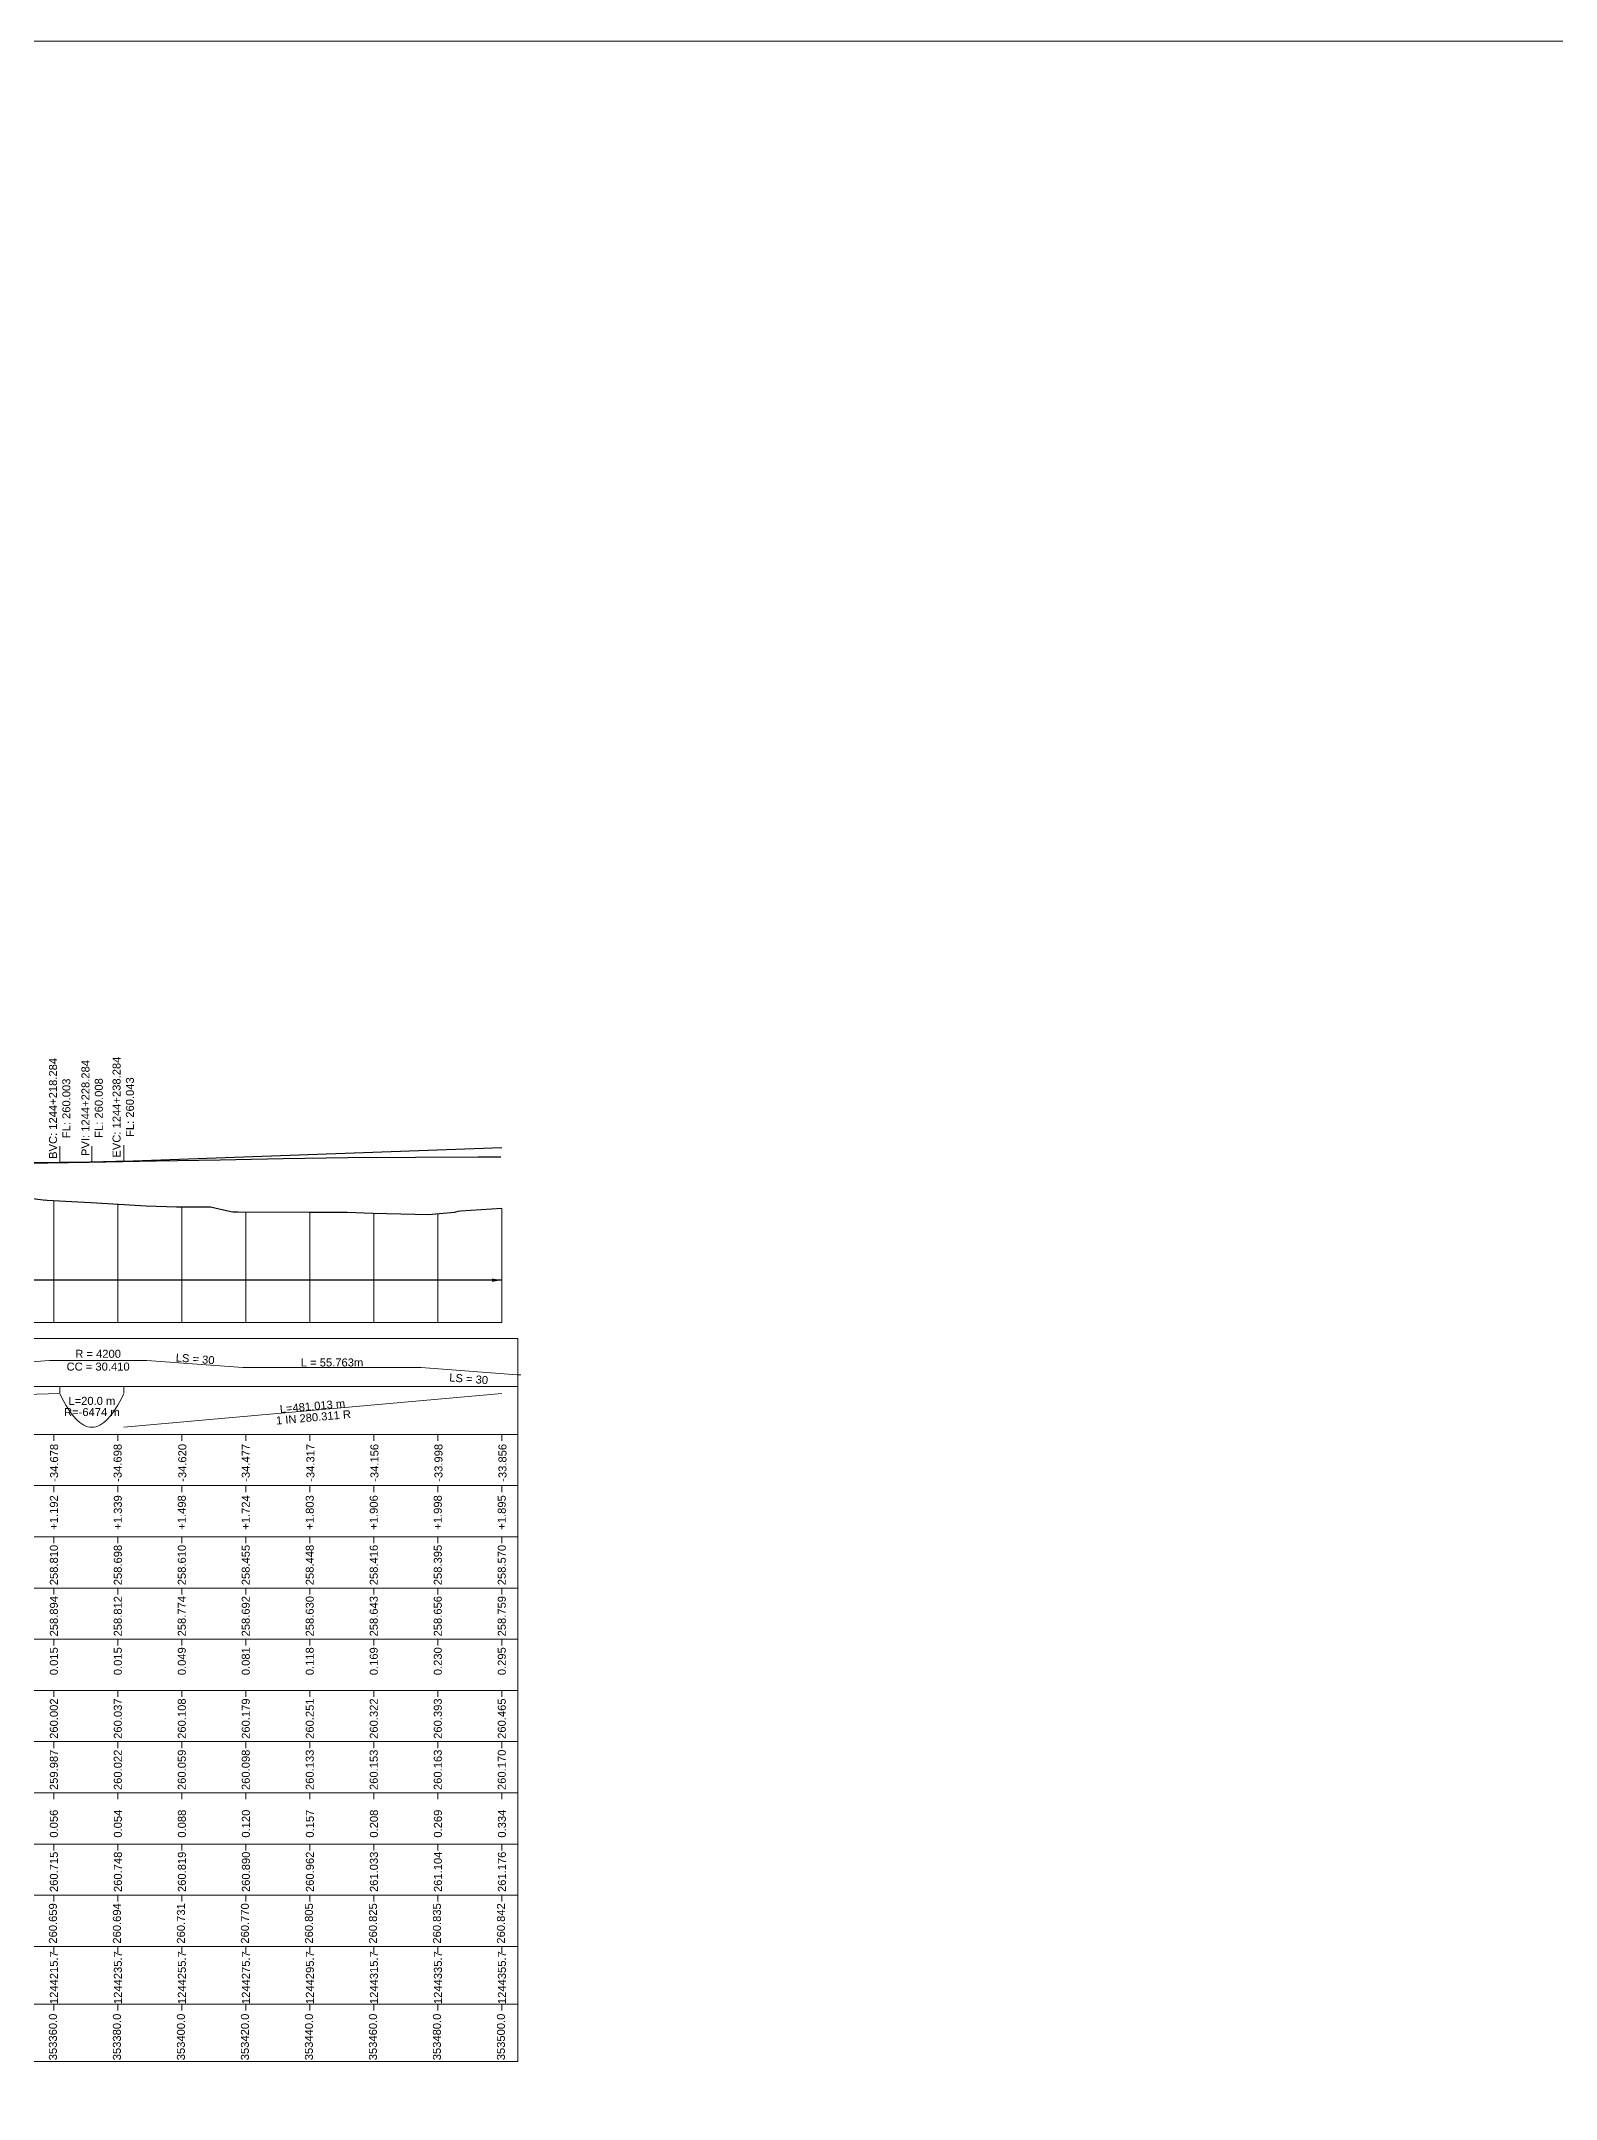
# Model space of a CAD drawing. Header units: metres. Extents: x 17822 to 25831, y -5762 to -4600.
# Drawn here: x 24356 to 24830, y -5243 to -4600 of the extents above; entities that cross this region are included whole.
import ezdxf
from ezdxf.enums import TextEntityAlignment as Align

# ---------------------------------------------------------------- set-up
doc = ezdxf.new("R2010")
doc.units = ezdxf.units.M
doc.header["$MEASUREMENT"] = 0
doc.layers.get('0').update_dxf_attribs({"lineweight": 0})
for name, color, linetype, lineweight in [('C-PROF-LABL-DG', 1, 'Continuous', 25), ('Horizontal Alignment', 7, 'Continuous', 0), ('LS BVC-PVI-EVC TEXT', 10, 'Continuous', 0), ('LS CUT FILL', 10, 'Continuous', 0), ('LS DATUM X', 7, 'Continuous', 0), ('LS EXG GL', 7, 'Continuous', 0), ('LS EXG IR CH', 7, 'Continuous', 0), ('LS EXG RL', 7, 'Continuous', 0), ('LS EXG. FL', 7, 'Continuous', 0), ('LS EXG. GL AT PRO. TOE', 7, 'Continuous', 0), ('LS FRAME', 7, 'Continuous', 0), ('LS PFL-EFL', 10, 'Continuous', 0), ('LS PRL-ERL', 10, 'Continuous', 0), ('LS PRO FL', 10, 'Continuous', 0), ('LS PRO. DFCC CH', 10, 'Continuous', 0), ('LS PRO. RL', 10, 'Continuous', 0), ('LS PROFILE EXG FL', 7, 'Continuous', 25), ('LS PROFILE EXG GL', 7, 'Continuous', 30), ('LS PROFILE PRO FL', 1, 'Continuous', 30), ('LS TICKS', 7, 'Continuous', 0), ('LS TRACK CENTER', 10, 'Continuous', 0), ('LS VERTICAL ALIGNMENT', 10, 'Continuous', 0), ('Profile Grid', 7, 'Continuous', 0), ('Profile Horizontal Alignment', 7, 'Continuous', 0)]:
    doc.layers.add(name, color=color, linetype=linetype, lineweight=lineweight)
doc.layers.add('SRJ CH. in Station', color=7, linetype='Continuous')
doc.styles.add('Arial', font='arial.ttf')
doc.styles.get("Standard").update_dxf_attribs({"font": 'arial.ttf'})
doc.styles.add('Style-Arial', font='arial.ttf')
doc.dimstyles.get("Standard").update_dxf_attribs({"dimtxt": 0.18, "dimasz": 0.18, "dimexe": 0.18, "dimexo": 0.0625, "dimgap": 0.09, "dimtad": 0, "dimtih": 1, "dimtoh": 1, "dimdec": 4, "dimzin": 0, "dimdsep": 46, "dimtxsty": 'Standard', "dimcen": 0.09, "dimadec": 0, "dimazin": 0, "dimtfac": 1, "dimtdec": 4, "dimtofl": 0, "dimtmove": 0, "dimatfit": 3, "dimfxl": 1, "dimtolj": 1, "dimtzin": 0, "dimarcsym": 0})

msp = doc.modelspace()

# ---------------------------------------------------------------- linework, layer by layer
at = {"color": 3}
msp.add_lwpolyline([(25831.2, -4599.61), (17821.7, -4599.61), (17821.7, -5762.01), (25831.2, -5762.01)], close=True, dxfattribs=at)
at = {"layer": 'LS BVC-PVI-EVC TEXT'}
for p, q in [((24382.18, -4949.57), (24382.18, -4944.57)), ((24362.18, -4949.97), (24362.18, -4944.97)), ((24372.18, -4949.92), (24372.18, -4944.92))]:
    msp.add_line(p, q, dxfattribs=at)
at = {"layer": 'LS DATUM X', "color": 7, "linetype": 'Continuous', "lineweight": 0}
msp.add_line((24000, -5000), (24500.26, -5000), dxfattribs=at)
at = {"layer": 'LS FRAME', "flags": 128}
for points in [[(23995, -5020), (24505.26, -5020), (24505.26, -5005), (23995, -5005), (23995, -5020)], [(23995, -5035), (24505.26, -5035), (24505.26, -5020), (23995, -5020), (23995, -5035)], [(23995, -5051), (24505.26, -5051), (24505.26, -5035), (23995, -5035), (23995, -5051)], [(23995, -5067), (24505.26, -5067), (24505.26, -5051), (23995, -5051), (23995, -5067)], [(23995, -5083), (24505.26, -5083), (24505.26, -5067), (23995, -5067), (23995, -5083)], [(23995, -5099), (24505.26, -5099), (24505.26, -5083), (23995, -5083), (23995, -5099)], [(23995, -5115), (24505.26, -5115), (24505.26, -5099), (23995, -5099), (23995, -5115)], [(23995, -5131), (24505.26, -5131), (24505.26, -5115), (23995, -5115), (23995, -5131)], [(23995, -5147), (24505.26, -5147), (24505.26, -5131), (23995, -5131), (23995, -5147)], [(23995, -5163), (24505.26, -5163), (24505.26, -5147), (23995, -5147), (23995, -5163)], [(23995, -5179), (24505.26, -5179), (24505.26, -5163), (23995, -5163), (23995, -5179)], [(23995, -5195), (24505.26, -5195), (24505.26, -5179), (23995, -5179), (23995, -5195)], [(23995, -5213), (24505.26, -5213), (24505.26, -5195), (23995, -5195), (23995, -5213)], [(23995, -5231), (24505.26, -5231), (24505.26, -5213), (23995, -5213), (23995, -5231)]]:
    msp.add_lwpolyline(points, close=True, dxfattribs=at)
at = {"layer": 'LS PROFILE EXG FL'}
msp.add_lwpolyline([(24352.01, -4950.26), (24371.29, -4949.94), (24392.25, -4949.55), (24412.32, -4949.17), (24431.97, -4948.77), (24452.18, -4948.51), (24473.34, -4948.4), (24492.9, -4948.3), (24500, -4948.3)], dxfattribs=at)
at = {"layer": 'LS PROFILE EXG GL', "flags": 128}
msp.add_lwpolyline([(24353.67, -4961.28), (24357.82, -4961.75), (24357.82, -4961.74), (24357.82, -4961.74), (24358.22, -4961.79), (24367.78, -4962.28), (24369.88, -4962.37), (24371.82, -4962.52), (24389.15, -4963.54), (24398.6, -4963.9), (24409.2, -4963.9), (24415.62, -4965.35), (24416.23, -4965.48), (24417.84, -4965.44), (24440.01, -4965.52), (24451.94, -4965.56), (24459.99, -4965.83), (24477.43, -4966.29), (24480.71, -4966.01), (24485.6, -4965.51), (24486.68, -4965.19), (24487.36, -4965.13), (24487.36, -4965.13), (24500.26, -4964.3)], dxfattribs=at)
at = {"layer": 'LS PROFILE PRO FL', "flags": 128}
msp.add_lwpolyline([(24000, -4951.7), (24362.18, -4949.97), (24362.61, -4949.97), (24363.04, -4949.96), (24363.46, -4949.96), (24363.89, -4949.96), (24364.31, -4949.96), (24364.74, -4949.95), (24365.16, -4949.95), (24365.59, -4949.94), (24366.01, -4949.94), (24366.44, -4949.94), (24366.86, -4949.93), (24367.29, -4949.93), (24367.72, -4949.92), (24368.14, -4949.91), (24368.57, -4949.91), (24368.99, -4949.9), (24369.42, -4949.89), (24369.84, -4949.89), (24370.27, -4949.88), (24370.69, -4949.87), (24371.12, -4949.87), (24371.55, -4949.86), (24371.97, -4949.85), (24372.4, -4949.84), (24372.82, -4949.83), (24373.25, -4949.82), (24373.67, -4949.81), (24374.1, -4949.8), (24374.52, -4949.79), (24374.95, -4949.78), (24375.38, -4949.77), (24375.8, -4949.76), (24376.23, -4949.75), (24376.65, -4949.74), (24377.08, -4949.73), (24377.5, -4949.72), (24377.93, -4949.7), (24378.35, -4949.69), (24378.78, -4949.68), (24379.21, -4949.66), (24379.63, -4949.65), (24380.06, -4949.64), (24380.48, -4949.62), (24380.91, -4949.61), (24381.33, -4949.59), (24381.76, -4949.58), (24382.18, -4949.57), (24500.26, -4945.35)], dxfattribs=at)
at = {"layer": 'LS TICKS', "color": 7, "linetype": 'Continuous', "lineweight": 0, "flags": 128}
for points in [[(24362.18, -5022), (24362.18, -5020)], [(24382.18, -5022), (24382.18, -5020)], [(24360.3, -5037), (24360.3, -5035)], [(24380.29, -5037), (24380.29, -5035)], [(24400.28, -5037), (24400.28, -5035)], [(24420.26, -5037), (24420.26, -5035)], [(24440.26, -5037), (24440.26, -5035)], [(24460.26, -5037), (24460.26, -5035)], [(24480.27, -5037), (24480.27, -5035)], [(24500.26, -5037), (24500.26, -5035)], [(24360.3, -5053), (24360.3, -5051)], [(24380.29, -5053), (24380.29, -5051)], [(24400.28, -5053), (24400.28, -5051)], [(24420.26, -5053), (24420.26, -5051)], [(24440.26, -5053), (24440.26, -5051)], [(24460.26, -5053), (24460.26, -5051)], [(24480.27, -5053), (24480.27, -5051)], [(24500.26, -5053), (24500.26, -5051)], [(24360.3, -5069), (24360.3, -5067)], [(24380.29, -5069), (24380.29, -5067)], [(24400.28, -5069), (24400.28, -5067)], [(24420.26, -5069), (24420.26, -5067)], [(24440.26, -5069), (24440.26, -5067)], [(24460.26, -5069), (24460.26, -5067)], [(24480.27, -5069), (24480.27, -5067)], [(24500.26, -5069), (24500.26, -5067)], [(24360.3, -5085), (24360.3, -5083)], [(24380.29, -5085), (24380.29, -5083)], [(24400.28, -5085), (24400.28, -5083)], [(24420.26, -5085), (24420.26, -5083)], [(24440.26, -5085), (24440.26, -5083)], [(24460.26, -5085), (24460.26, -5083)], [(24480.27, -5085), (24480.27, -5083)], [(24500.26, -5085), (24500.26, -5083)], [(24360.3, -5101), (24360.3, -5099)], [(24380.29, -5101), (24380.29, -5099)], [(24400.28, -5101), (24400.28, -5099)], [(24420.26, -5101), (24420.26, -5099)], [(24440.26, -5101), (24440.26, -5099)], [(24460.26, -5101), (24460.26, -5099)], [(24480.27, -5101), (24480.27, -5099)], [(24500.26, -5101), (24500.26, -5099)], [(24360.3, -5117), (24360.3, -5115)], [(24380.29, -5117), (24380.29, -5115)], [(24400.28, -5117), (24400.28, -5115)], [(24420.26, -5117), (24420.26, -5115)], [(24440.26, -5117), (24440.26, -5115)], [(24460.26, -5117), (24460.26, -5115)], [(24480.27, -5117), (24480.27, -5115)], [(24500.26, -5117), (24500.26, -5115)], [(24360.3, -5133), (24360.3, -5131)], [(24380.29, -5133), (24380.29, -5131)], [(24400.28, -5133), (24400.28, -5131)], [(24420.26, -5133), (24420.26, -5131)], [(24440.26, -5133), (24440.26, -5131)], [(24460.26, -5133), (24460.26, -5131)], [(24480.27, -5133), (24480.27, -5131)], [(24500.26, -5133), (24500.26, -5131)], [(24360.3, -5149), (24360.3, -5147)], [(24380.29, -5149), (24380.29, -5147)], [(24400.28, -5149), (24400.28, -5147)], [(24420.26, -5149), (24420.26, -5147)], [(24440.26, -5149), (24440.26, -5147)], [(24460.26, -5149), (24460.26, -5147)], [(24480.27, -5149), (24480.27, -5147)], [(24500.26, -5149), (24500.26, -5147)], [(24360.3, -5165), (24360.3, -5163)], [(24380.29, -5165), (24380.29, -5163)], [(24400.28, -5165), (24400.28, -5163)], [(24420.26, -5165), (24420.26, -5163)], [(24440.26, -5165), (24440.26, -5163)], [(24460.26, -5165), (24460.26, -5163)], [(24480.27, -5165), (24480.27, -5163)], [(24500.26, -5165), (24500.26, -5163)], [(24360.3, -5181), (24360.3, -5179)], [(24380.29, -5181), (24380.29, -5179)], [(24400.28, -5181), (24400.28, -5179)], [(24420.26, -5181), (24420.26, -5179)], [(24440.26, -5181), (24440.26, -5179)], [(24460.26, -5181), (24460.26, -5179)], [(24480.27, -5181), (24480.27, -5179)], [(24500.26, -5181), (24500.26, -5179)], [(24360.3, -5197), (24360.3, -5195)], [(24380.29, -5197), (24380.29, -5195)], [(24400.28, -5197), (24400.28, -5195)], [(24420.26, -5197), (24420.26, -5195)], [(24440.26, -5197), (24440.26, -5195)], [(24460.26, -5197), (24460.26, -5195)], [(24480.27, -5197), (24480.27, -5195)], [(24500.26, -5197), (24500.26, -5195)], [(24360.3, -5215), (24360.3, -5213)], [(24380.29, -5215), (24380.29, -5213)], [(24400.28, -5215), (24400.28, -5213)], [(24420.26, -5215), (24420.26, -5213)], [(24440.26, -5215), (24440.26, -5213)], [(24460.26, -5215), (24460.26, -5213)], [(24480.27, -5215), (24480.27, -5213)], [(24500.26, -5215), (24500.26, -5213)]]:
    msp.add_lwpolyline(points, dxfattribs=at)
at = {"layer": 'LS VERTICAL ALIGNMENT', "flags": 128}
for points in [[(24000, -5032.75), (24362.18, -5022.25)], [(24362.18, -5022.25), (24362.81, -5023.52), (24363.43, -5024.71), (24364.06, -5025.82), (24364.68, -5026.84), (24365.31, -5027.79), (24365.93, -5028.65), (24366.56, -5029.43), (24367.18, -5030.12), (24367.81, -5030.74), (24368.43, -5031.27), (24369.06, -5031.72), (24369.68, -5032.09), (24370.31, -5032.38), (24370.93, -5032.59), (24371.56, -5032.71), (24372.81, -5032.71), (24373.43, -5032.59), (24374.06, -5032.38), (24374.68, -5032.09), (24375.31, -5031.72), (24375.93, -5031.27), (24376.56, -5030.74), (24377.18, -5030.12), (24377.81, -5029.43), (24378.43, -5028.65), (24379.06, -5027.79), (24379.68, -5026.84), (24380.31, -5025.82), (24380.93, -5024.71), (24381.56, -5023.52), (24382.18, -5022.25)], [(24382.18, -5032.75), (24500.26, -5022.25)]]:
    msp.add_lwpolyline(points, dxfattribs=at)
at = {"layer": 'Profile Grid', "linetype": 'Continuous', "lineweight": 0, "flags": 128}
for points in [[(24360.3, -5000), (24360.3, -4961.9)], [(24380.29, -5000), (24380.29, -4963.02)], [(24400.28, -5000), (24400.28, -4963.9)], [(24420.26, -5000), (24420.26, -4965.45)], [(24440.26, -5000), (24440.26, -4965.52)], [(24460.26, -5000), (24460.26, -4965.84)], [(24480.27, -5000), (24480.27, -4966.05)], [(24500.26, -5000), (24500.26, -4964.3)]]:
    msp.add_lwpolyline(points, dxfattribs=at)
at = {"layer": 'Profile Horizontal Alignment', "color": 1, "flags": 128}
for points in [[(23995, -5014.11), (24123.73, -5014.11), (24123.73, -5014.11), (24183.73, -5011.86), (24183.73, -5011.86), (24209.78, -5011.86), (24209.78, -5011.86), (24269.78, -5014.11), (24269.78, -5014.11), (24328.92, -5014.11), (24328.92, -5014.11), (24358.92, -5011.86), (24358.92, -5011.86), (24389.34, -5011.86), (24389.34, -5011.86), (24419.34, -5014.11), (24419.34, -5014.11), (24470.47, -5014.11)], [(24470.47, -5014.11), (24475.1, -5014.11), (24475.1, -5014.11), (24505.1, -5016.36), (24505.1, -5016.36), (24506.24, -5016.36)]]:
    msp.add_lwpolyline(points, dxfattribs=at)
at = {"layer": 'Profile Horizontal Alignment', "color": 1, "lineweight": 0, "flags": 128}
for points in [[(24419.34, -5014.11), (24469.6, -5014.11)], [(24469.6, -5014.11), (24475.1, -5014.11)]]:
    msp.add_lwpolyline(points, dxfattribs=at)

# ---------------------------------------------------------------- texts
at = {"layer": 'C-PROF-LABL-DG', "color": 1, "linetype": 'Continuous', "lineweight": 25, "char_height": 2.5, "attachment_point": 5, "rotation": 90, "style": 'Arial'}
for s, insert in [('BVC: 1244+218.284\\PFL: 260.003', (24362.14, -4933.12)), ('PVI: 1244+228.284\\PFL: 260.008', (24372.28, -4933)), ('EVC: 1244+238.284\\PFL: 260.043', (24382, -4932.72))]:
    msp.add_mtext(s, dxfattribs=dict(at, insert=insert))
at = {"layer": 'Horizontal Alignment', "color": 1, "char_height": 2.5, "attachment_point": 5, "line_spacing_factor": 0.96, "style": 'Style-Arial'}
for s, insert in [('R = 4200\\PCC = 30.410', (24374.13, -5011.82)), ('L = 55.763m', (24447.22, -5012.53))]:
    msp.add_mtext(s, dxfattribs=dict(at, insert=insert))
at = {"layer": 'Horizontal Alignment', "color": 1, "char_height": 2.5, "attachment_point": 5, "rotation": 355.71085, "line_spacing_factor": 0.96, "style": 'Style-Arial'}
for insert in [(24404.46, -5011.41), (24489.92, -5017.64)]:
    msp.add_mtext('LS = 30', dxfattribs=dict(at, insert=insert))
at = {"layer": 'LS CUT FILL', "style": 'Style-Arial'}
for s, p in [('+1.192', (24360.3, -5054)), ('+1.339', (24380.29, -5054)), ('+1.498', (24400.28, -5054)), ('+1.724', (24420.26, -5054)), ('+1.803', (24440.26, -5054)), ('+1.906', (24460.26, -5054)), ('+1.998', (24480.27, -5054)), ('+1.895', (24500.26, -5054))]:
    msp.add_text(s, height=2.5, rotation=90, dxfattribs=at).set_placement(p, align=Align.MIDDLE_RIGHT)
at = {"layer": 'LS EXG GL', "style": 'Style-Arial'}
for s, p in [('258.810', (24360.3, -5069.5)), ('258.698', (24380.29, -5069.5)), ('258.610', (24400.28, -5069.5)), ('258.455', (24420.26, -5069.5)), ('258.448', (24440.26, -5069.5)), ('258.416', (24460.26, -5069.5)), ('258.395', (24480.27, -5069.5)), ('258.570', (24500.26, -5069.5))]:
    msp.add_text(s, height=2.5, rotation=90, dxfattribs=at).set_placement(p, align=Align.MIDDLE_RIGHT)
at = {"layer": 'LS EXG IR CH', "style": 'Style-Arial'}
for s, p in [('353360.0', (24360, -5216)), ('353380.0', (24380, -5216)), ('353400.0', (24400, -5216)), ('353420.0', (24420, -5216)), ('353440.0', (24440, -5216)), ('353460.0', (24460, -5216)), ('353480.0', (24480, -5216)), ('353500.0', (24500, -5216))]:
    msp.add_text(s, height=2.5, rotation=90, dxfattribs=at).set_placement(p, align=Align.MIDDLE_RIGHT)
at = {"layer": 'LS EXG RL', "style": 'Style-Arial'}
for s, p in [('260.659', (24360, -5181.5)), ('260.694', (24380, -5181.5)), ('260.731', (24400, -5181.5)), ('260.770', (24420, -5181.5)), ('260.805', (24440, -5181.5)), ('260.825', (24460, -5181.5)), ('260.835', (24480, -5181.5)), ('260.842', (24500, -5181.5))]:
    msp.add_text(s, height=2.5, rotation=90, dxfattribs=at).set_placement(p, align=Align.MIDDLE_RIGHT)
at = {"layer": 'LS EXG. FL'}
for s, p in [('259.987', (24360.3, -5133.5)), ('260.022', (24380.29, -5133.5)), ('260.059', (24400.28, -5133.5)), ('260.098', (24420.26, -5133.5)), ('260.133', (24440.26, -5133.5)), ('260.153', (24460.26, -5133.5)), ('260.163', (24480.27, -5133.5)), ('260.170', (24500.26, -5133.5))]:
    msp.add_text(s, height=2.5, rotation=90, dxfattribs=at).set_placement(p, align=Align.MIDDLE_RIGHT)
at = {"layer": 'LS EXG. GL AT PRO. TOE'}
for s, p in [('258.894', (24360.3, -5085.5)), ('258.812', (24380.29, -5085.5)), ('258.774', (24400.28, -5085.5)), ('258.692', (24420.26, -5085.5)), ('258.630', (24440.26, -5085.5)), ('258.643', (24460.26, -5085.5)), ('258.656', (24480.27, -5085.5)), ('258.759', (24500.26, -5085.5))]:
    msp.add_text(s, height=2.5, rotation=90, dxfattribs=at).set_placement(p, align=Align.MIDDLE_RIGHT)
at = {"layer": 'LS PFL-EFL'}
for s, p in [('0.015', (24360.3, -5101.5)), ('0.015', (24380.29, -5101.5)), ('0.049', (24400.28, -5101.5)), ('0.081', (24420.26, -5101.5)), ('0.118', (24440.26, -5101.5)), ('0.169', (24460.26, -5101.5)), ('0.230', (24480.27, -5101.5)), ('0.295', (24500.26, -5101.5))]:
    msp.add_text(s, height=2.5, rotation=90, dxfattribs=at).set_placement(p, align=Align.MIDDLE_RIGHT)
at = {"layer": 'LS PRL-ERL'}
for s, p in [('0.056', (24361.55, -5161)), ('0.054', (24381.55, -5161)), ('0.088', (24401.55, -5161)), ('0.120', (24421.55, -5161)), ('0.157', (24441.55, -5161)), ('0.208', (24461.55, -5161)), ('0.269', (24481.55, -5161)), ('0.334', (24501.55, -5161))]:
    msp.add_text(s, height=2.5, rotation=90, dxfattribs=at).set_placement(p)
at = {"layer": 'LS PRO FL', "style": 'Style-Arial'}
for s, p in [('260.002', (24360.3, -5117.5)), ('260.037', (24380.29, -5117.5)), ('260.108', (24400.28, -5117.5)), ('260.179', (24420.26, -5117.5)), ('260.251', (24440.26, -5117.5)), ('260.322', (24460.26, -5117.5)), ('260.393', (24480.27, -5117.5)), ('260.465', (24500.26, -5117.5))]:
    msp.add_text(s, height=2.5, rotation=90, dxfattribs=at).set_placement(p, align=Align.MIDDLE_RIGHT)
at = {"layer": 'LS PRO. DFCC CH'}
for s, p in [('1244215.7', (24361.55, -5213)), ('1244235.7', (24381.55, -5213)), ('1244255.7', (24401.55, -5213)), ('1244275.7', (24421.55, -5213)), ('1244295.7', (24441.55, -5213)), ('1244315.7', (24461.55, -5213)), ('1244335.7', (24481.55, -5213)), ('1244355.7', (24501.55, -5213))]:
    msp.add_text(s, height=2.5, rotation=90, dxfattribs=at).set_placement(p)
at = {"layer": 'LS PRO. RL'}
for s, p in [('260.715', (24361.55, -5178)), ('260.748', (24381.55, -5178)), ('260.819', (24401.55, -5178)), ('260.890', (24421.55, -5178)), ('260.962', (24441.55, -5178)), ('261.033', (24461.55, -5178)), ('261.104', (24481.55, -5178)), ('261.176', (24501.55, -5178))]:
    msp.add_text(s, height=2.5, rotation=90, dxfattribs=at).set_placement(p)
at = {"layer": 'LS TRACK CENTER', "style": 'Style-Arial'}
for s, p in [('-34.678', (24361.63, -5049.81)), ('-34.698', (24381.47, -5049.81)), ('-34.620', (24401.68, -5049.81)), ('-34.477', (24421.51, -5049.81)), ('-34.317', (24441.72, -5049.81)), ('-34.156', (24461.72, -5049.81)), ('-33.998', (24481.73, -5049.81)), ('-33.856', (24501.73, -5049.81))]:
    msp.add_text(s, height=2.5, rotation=90, dxfattribs=at).set_placement(p)
at = {"layer": 'LS VERTICAL ALIGNMENT', "insert": (24372.18, -5026.28), "char_height": 2.5, "attachment_point": 5, "line_spacing_factor": 0.84, "style": 'Style-Arial'}
msp.add_mtext('L=20.0 m\\PR=-6474 m', dxfattribs=at)
at = {"layer": 'LS VERTICAL ALIGNMENT', "insert": (24441.26, -5027.92), "char_height": 2.5, "attachment_point": 5, "rotation": 5.08158, "line_spacing_factor": 0.84, "style": 'Style-Arial'}
msp.add_mtext('L=481.013 m\\P1 IN 280.311 R', dxfattribs=at)

# ---------------------------------------------------------------- leaders
at = {"layer": 'SRJ CH. in Station', "lineweight": 15}
msp.add_leader([(24500.26, -4986.79), (24267.07, -4986.79)], dimstyle='Standard', override={"dimasz": 3}, dxfattribs=at)

doc.saveas('drawing.dxf')
